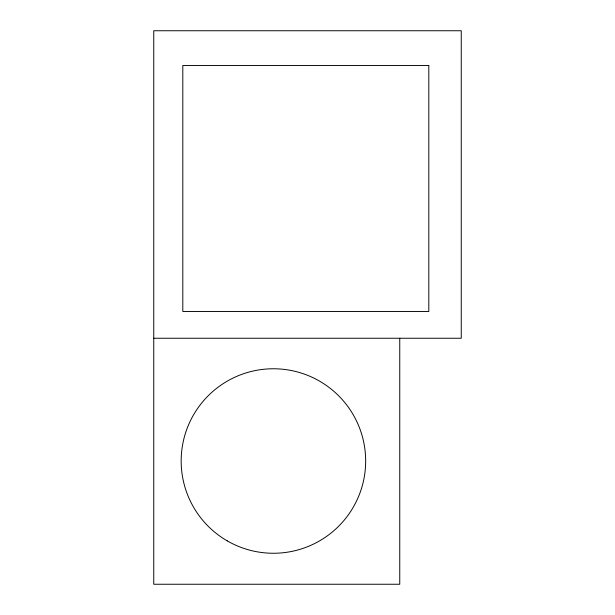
<?xml version="1.0" encoding="UTF-8"?>
<svg xmlns="http://www.w3.org/2000/svg" width="615" height="615" viewBox="0 0 615 615"><rect width="100%" height="100%" fill="white"/><g stroke="black" fill="none" stroke-linecap="round" stroke-linejoin="round"><path stroke-width="0.92" d="M153.75 338.25L461.25 338.25L461.25 30.75L153.75 30.75L153.75 584.25L399.75 584.25L399.75 338.25M428.809 65.467L182.809 65.467L182.809 311.467L428.809 311.467L428.809 65.467M227.289 540.9A92.25 92.25 0 0 0 365.664 461.012A92.25 92.25 0 0 0 227.289 381.123A92.25 92.25 0 0 0 227.289 540.9"/></g></svg>
